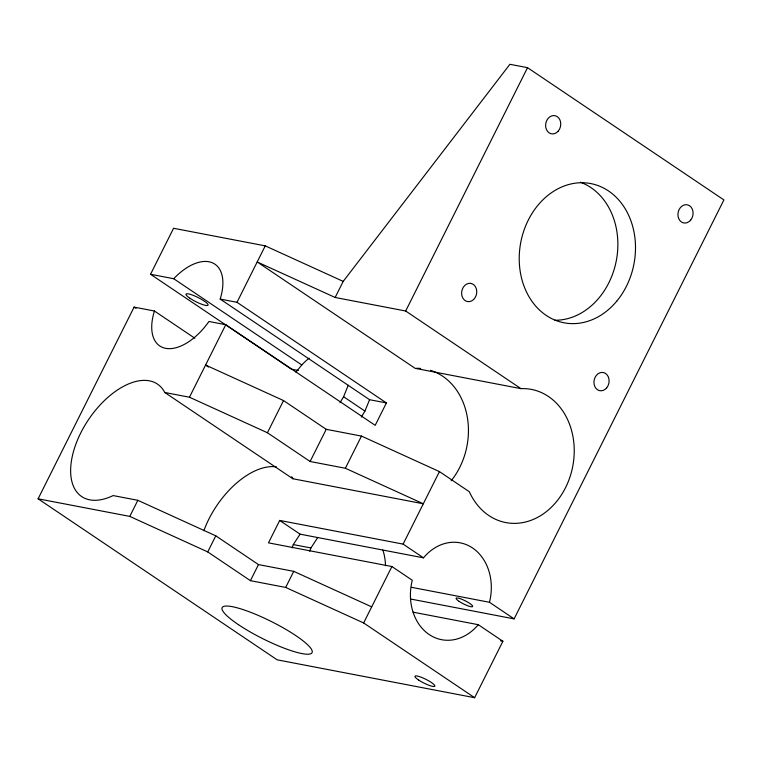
<?xml version="1.0" encoding="UTF-8"?>
<svg xmlns="http://www.w3.org/2000/svg" width="762" height="762" viewBox="0 0 762 762"><rect width="100%" height="100%" fill="white"/><g stroke="black" fill="none" stroke-linecap="round" stroke-linejoin="round"><path stroke-width="1.14" d="M292.084 547.849L293.294 544.582L300.076 534.162L423.491 557.841A49.311 40.081 -79.1 0 1 472.545 547.973A49.311 40.081 -79.1 0 1 489.471 602.275L514.112 618.877L723.9 199.93L527.533 67.675L509.902 64.294L343.205 281.388L335.147 297.475L257.194 261.957L415.147 368.341L520.941 388.639A67.808 55.121 -79.1 0 1 565.566 487.623A67.808 55.121 -79.1 0 1 469.316 491.728L439.436 471.602L361.483 436.083L326.222 429.32L283.531 400.564L205.578 365.046L208.54 367.046M309.715 551.231L310.934 547.964L317.706 537.543M340.004 402.727L343.586 396.716L348.234 385.324M361.35 417.1L364.931 411.089L369.58 399.707L220.17 299.075A49.311 27.137 -56 0 0 212.484 262.842A49.311 27.137 -56 0 0 173.717 278.721L150.543 274.272L173.574 228.276L265.252 245.869L343.205 281.388M413.147 612.191L478.25 624.688L502.891 641.28L474.631 697.706L277.158 659.825L38.1 498.815L134.093 307.115L154.448 311.02L194.843 338.223M38.1 498.815L129.788 516.398L137.836 500.31L215.789 535.829L258.48 564.585L293.741 571.348L371.694 606.866M137.836 500.31L113.157 495.576A67.808 37.319 -56 0 1 80.782 432.873A67.808 37.319 -56 0 1 164.782 392.487L189.462 397.221L225.781 324.707L375.19 425.339L386.41 402.936L237.001 302.304L220.17 299.075M237.001 302.304L265.252 245.869M474.631 697.706L363.636 622.954L285.683 587.435L250.422 580.673L207.731 551.917L215.789 535.829M164.782 392.487L292.846 478.746L423.32 503.777L345.367 468.259L310.105 461.496L267.414 432.74L283.531 400.564M423.491 557.841L403.117 544.116L279.702 520.436L268.481 542.849L391.897 566.528L412.271 580.244A49.311 40.081 -79.1 0 0 429.197 634.546A49.311 40.081 -79.1 0 0 478.25 624.688M250.422 580.673L258.48 564.585M310.105 461.496L326.222 429.32M335.147 297.475L405.679 311.01L527.533 67.675M285.683 587.435L293.741 571.348M345.367 468.259L361.483 436.083M363.636 622.954L391.897 566.528M403.117 544.116L439.436 471.602M295.932 372.17L301.781 364.969A49.311 27.137 -56 0 1 309.096 358.169M225.781 324.707L208.95 321.478A49.311 27.137 -56 0 1 165.63 348.329A49.311 27.137 -56 0 1 154.448 311.02M298.371 370.484L291.417 369.151L150.543 274.272M369.58 399.707L386.41 402.936M293.294 544.582L310.934 547.964M411.575 587.331L489.471 602.275M410.547 599.008L514.112 618.877M500.567 640.832L502.891 641.28M189.462 397.221L267.414 432.74M129.788 516.398L207.731 551.917M405.679 311.01L520.941 388.639M173.717 278.721L301.781 364.969M343.586 396.716L364.931 411.089M134.093 307.115L136.065 308.439M279.702 520.436L300.076 534.162M382.895 550.097A49.311 40.081 -79.1 0 1 385.515 565.766M430.511 370.342A67.808 55.121 -79.1 0 1 451.161 480.793M416.252 368.313A67.808 55.121 -79.1 0 1 420.71 368.446M291.694 476.736A67.808 37.319 -56 0 1 292.846 478.746M203.873 530.638A67.808 37.319 -56 0 1 276.425 466.877M580.415 182.213A70.895 57.626 -79.1 0 1 616.429 260.033A70.895 57.626 -79.1 0 1 554.965 320.25M459.105 601.361A9.249 1.762 26.6 0 0 472.583 606.619A9.249 1.762 26.6 0 0 461.486 599.142A9.249 1.762 26.6 0 0 459.105 601.361M418.567 679.99A11.097 2.115 26.6 0 0 434.74 686.295A11.097 2.115 26.6 0 0 421.434 677.332A11.097 2.115 26.6 0 0 418.567 679.99M238.392 624.63A50.244 9.582 26.6 0 0 311.639 653.196A50.244 9.582 26.6 0 0 251.374 612.6A50.244 9.582 26.6 0 0 238.392 624.63M189.986 298.285A12.325 2.353 26.6 0 0 207.959 305.295A12.325 2.353 26.6 0 0 193.167 295.332A12.325 2.353 26.6 0 0 189.986 298.285M558.317 131.007A9.249 7.515 -79.1 0 0 555.45 115.786A9.249 7.515 -79.1 0 0 545.783 127.435A9.249 7.515 -79.1 0 0 558.317 131.007M690.648 220.142A9.249 7.515 -79.1 0 0 687.791 204.921A9.249 7.515 -79.1 0 0 678.113 216.57A9.249 7.515 -79.1 0 0 690.648 220.142M606.657 387.877A9.249 7.515 -79.1 0 0 603.799 372.647A9.249 7.515 -79.1 0 0 594.122 384.296A9.249 7.515 -79.1 0 0 606.657 387.877M473.573 299.542A9.249 7.515 -79.1 0 0 472.354 283.855A9.249 7.515 -79.1 0 0 461.639 294.027A9.249 7.515 -79.1 0 0 473.573 299.542M616.706 301.219A70.895 57.626 -79.1 0 0 594.741 184.518A70.895 57.626 -79.1 0 0 520.608 273.796A70.895 57.626 -79.1 0 0 616.706 301.219"/></g></svg>
